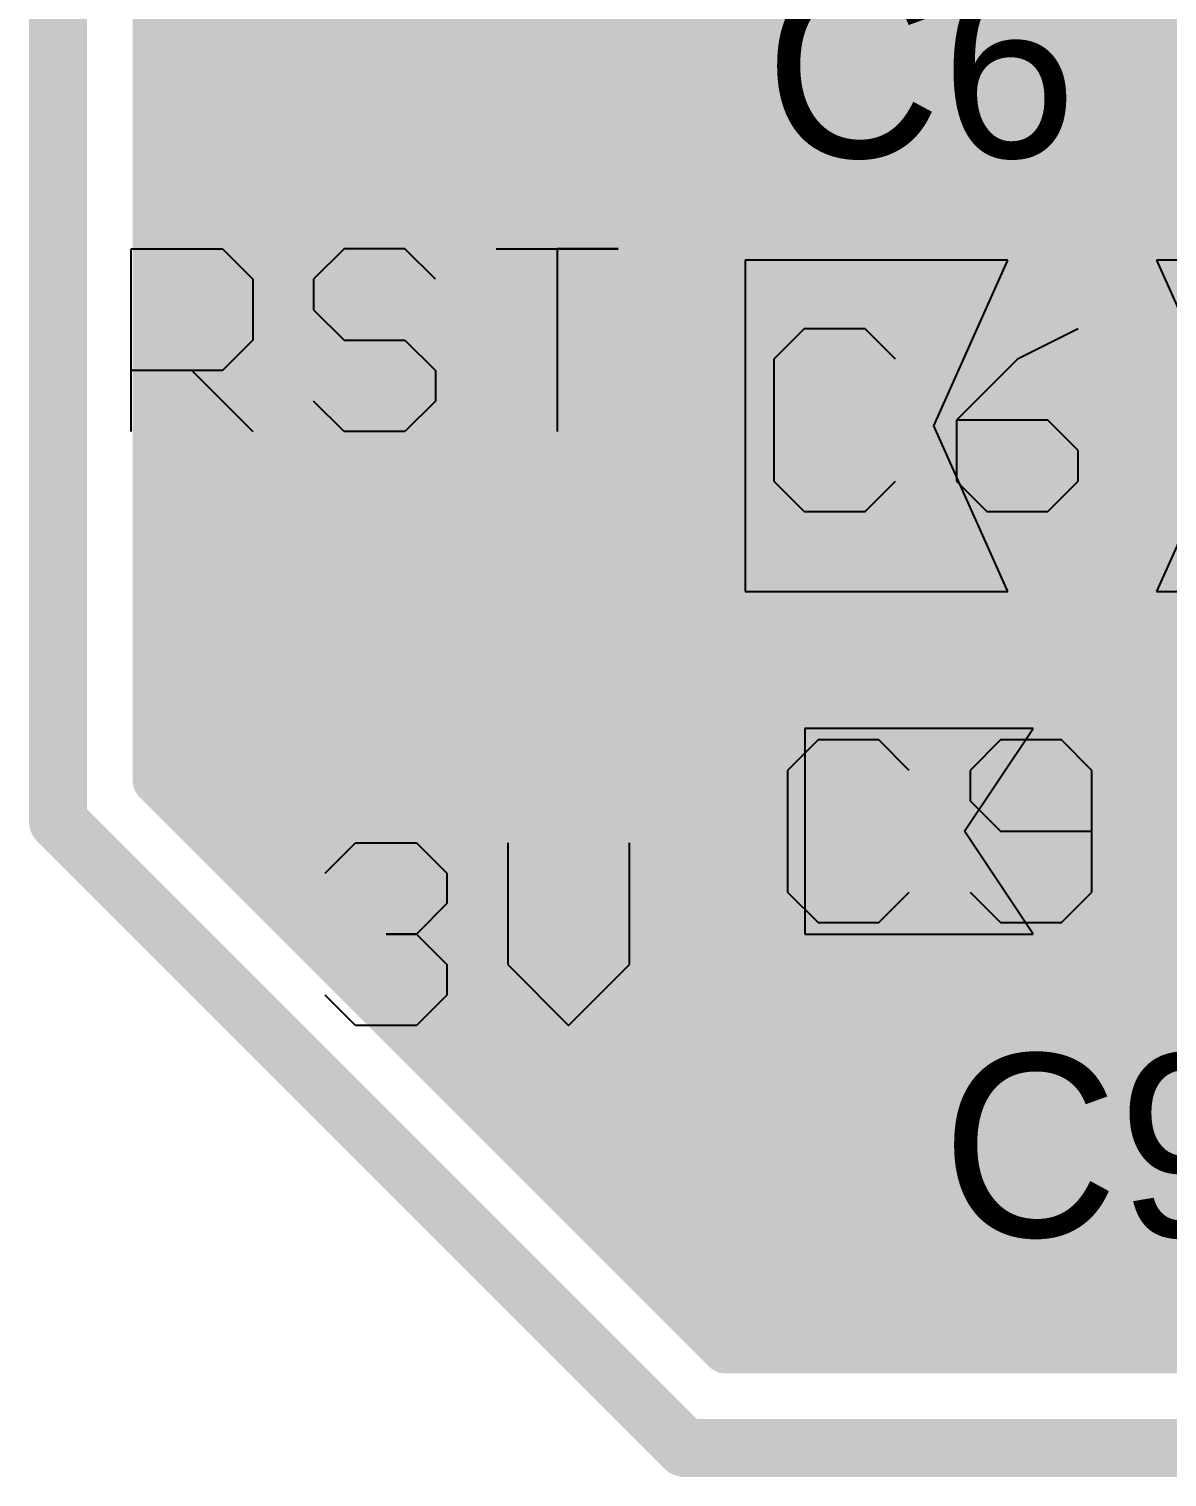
# Model space of a CAD drawing. Header units: millimetres. Extents: x 102.9 to 127.1, y 44.5 to 70.5.
# Drawn here: x 102.9 to 107.89, y 44.5 to 50.84 of the extents above; entities that cross this region are included whole.
import ezdxf

# ---------------------------------------------------------------- set-up
doc = ezdxf.new("R2010")
doc.units = ezdxf.units.MM
for name, color, linetype in [('BottomLayer', 5, 'Continuous'), ('BottomOverlay', 54, 'Continuous'), ('KeepOutLayer', 6, 'Continuous'), ('Mechanical3', 76, 'Continuous'), ('MultiLayer', 9, 'Continuous'), ('TopLayer', 1, 'Continuous'), ('TopOverlay', 2, 'Continuous'), ('TopPaste', 8, 'Continuous'), ('TopSolder', 216, 'Continuous'), ('ViaHoleLayer', 16, 'Continuous')]:
    doc.layers.add(name, color=color, linetype=linetype)

# ---------------------------------------------------------------- blocks, each defined once
blk = doc.blocks.new('TESTPOINT1_6')
at = {"layer": 'TopLayer', "const_width": 0.7499985}
blk.add_lwpolyline([(-0.37500052, 0, 1), (0.37500052, 0, 1)], format="xyb", close=True, dxfattribs=at)
at = {"layer": 'TopPaste', "const_width": 0.7499985}
blk.add_lwpolyline([(-0.37500052, 0, 1), (0.37500052, 0, 1)], format="xyb", close=True, dxfattribs=at)
at = {"layer": 'TopSolder', "const_width": 0.7999984}
blk.add_lwpolyline([(-0.3999992, 0, 1), (0.3999992, 0, 1)], format="xyb", close=True, dxfattribs=at)
blk = doc.blocks.new('TESTPOINT1_11')
at = {"layer": 'TopLayer', "const_width": 0.7499985}
blk.add_lwpolyline([(-0.37500052, 0, 1), (0.37500052, 0, 1)], format="xyb", close=True, dxfattribs=at)
at = {"layer": 'TopPaste', "const_width": 0.7499985}
blk.add_lwpolyline([(-0.37500052, 0, 1), (0.37500052, 0, 1)], format="xyb", close=True, dxfattribs=at)
at = {"layer": 'TopSolder', "const_width": 0.7999984}
blk.add_lwpolyline([(-0.3999992, 0, 1), (0.3999992, 0, 1)], format="xyb", close=True, dxfattribs=at)
blk = doc.blocks.new('3034_TR_B_12')
at = {"layer": 'BottomOverlay'}
for points, const_width in [([(10.00000032, -0.0999998, 1), (-10.00000032, -0.0999998, 1)], 0.1999996), ([(7.43650024, 7.89999944, 1), (7.563500239999999, 7.89999944, 1)], 0.127), ([(7.436502780000001, 7.8999969, 1), (7.563502779999999, 7.8999969, 1)], 0.127), ([(7.83649944, 7.89999944, 1), (7.96349944, 7.89999944, 1)], 0.127), ([(7.83650198, 7.89999944, 1), (7.96350198, 7.89999944, 1)], 0.127), ([(10.63649892, 5.09999996, 1), (10.76349892, 5.09999996, 1)], 0.127), ([(10.63649892, 5.09999996, 1), (10.76349892, 5.09999996, 1)], 0.127)]:
    blk.add_lwpolyline(points, format="xyb", close=True, dxfattribs=dict(at, const_width=const_width))
at = {"layer": 'BottomOverlay', "const_width": 0.254}
for points in [[(7.89999944, 7.89999944), (-7.800002179999999, 7.89999944)], [(7.500002779999999, 7.8999969), (7.50000024, 7.89999944)], [(10.69999892, 5.09999996), (7.90000198, 7.89999944)], [(10.69999892, 5.09999996), (10.69999892, 3.09999888)]]:
    blk.add_lwpolyline(points, dxfattribs=at)
blk = doc.blocks.new('CC0603_37')
at = {"layer": 'Mechanical3'}
for p, q in [((-1.29170938, 0.39974266), (-1.42500096, 0.2664536199999999)), ((-1.02512876, 0.39974266), (-1.29170938, 0.39974266)), ((-0.8918397199999999, 0.2664536199999999), (-1.02512876, 0.39974266)), ((-0.4919675199999999, 0.39974266), (-0.6252591, 0.2664536199999999)), ((-0.2253869, 0.39974266), (-0.4919675199999999, 0.39974266)), ((-0.09209786, 0.2664536199999999), (-0.2253869, 0.39974266)), ((-1.42500096, 0.2664536199999999), (-1.42500096, -0.26670762)), ((-0.6252591, 0.2664536199999999), (-0.6252591, 0.13316204)), ((-0.09209786, -0.26670762), (-0.09209786, 0.2664536199999999)), ((-0.6252591, 0.13316204), (-0.4919675199999999, -0.000127)), ((-0.4919675199999999, -0.000127), (-0.09209786, -0.000127)), ((-1.42500096, -0.26670762), (-1.29170938, -0.3999992)), ((-1.02512876, -0.3999992), (-0.8918397199999999, -0.26670762)), ((-0.6252591, -0.26670762), (-0.4919675199999999, -0.3999992)), ((-0.2253869, -0.3999992), (-0.09209786, -0.26670762)), ((-1.29170938, -0.3999992), (-1.02512876, -0.3999992)), ((-0.4919675199999999, -0.3999992), (-0.2253869, -0.3999992))]:
    blk.add_line(p, q, dxfattribs=at)
at = {"layer": 'TopLayer'}
for points in [[(-1.34999984, -0.4499991), (-0.35000184, -0.4499991), (-1.34999984, 0.4499991), (-0.35000184, 0.4499991)], [(1.3499973, 0.4499991), (0.3499993, 0.4499991), (1.3499973, -0.4499991), (0.3499993, -0.4499991)]]:
    blk.add_solid(points, dxfattribs=at)
at = {"layer": 'TopOverlay', "const_width": 0.17800066}
for points in [[(-1.5329408, -0.64693038, -0.2011811506940102), (-1.5318105, 0.6496304)], [(1.53360882, 0.6496304, -0.2011811506940101), (1.53473912, -0.64693038)]]:
    blk.add_lwpolyline(points, format="xyb", dxfattribs=at)
at = {"layer": 'TopOverlay', "const_width": 0.08899906}
for points in [[(-1.5763113, 0.6496304, 1), (-1.4873097, 0.6496304, 1)], [(-1.56950156, 0.65000124, 1), (-1.48049996, 0.65000124, 1)], [(1.48049742, 0.65000124, 1), (1.56949902, 0.65000124, 1)], [(1.48910802, 0.6496304, 1), (1.57810962, 0.6496304, 1)], [(-1.5774416, -0.64693038, 1), (-1.48844, -0.64693038, 1)], [(-1.56760164, -0.6476999999999999, 1), (-1.47860004, -0.6476999999999999, 1)], [(1.48039836, -0.6476999999999999, 1), (1.56939996, -0.6476999999999999, 1)], [(1.49023832, -0.64693038, 1), (1.57923992, -0.64693038, 1)]]:
    blk.add_lwpolyline(points, format="xyb", close=True, dxfattribs=at)
at = {"layer": 'TopOverlay', "const_width": 0.17800066}
for points in [[(-1.52500076, 0.65000124), (1.52499822, 0.65000124)], [(-1.52310084, -0.6476999999999999), (1.52489916, -0.6476999999999999)]]:
    blk.add_lwpolyline(points, dxfattribs=at)
at = {"layer": 'TopPaste'}
for p, q in [((-1.34999984, 0.4499991), (-1.34999984, -0.4499991)), ((-0.35000184, 0.4499991), (-1.34999984, 0.4499991)), ((-0.65000124, 0), (-0.35000184, 0.4499991)), ((1.3499973, 0.4499991), (0.3499993, 0.4499991)), ((0.3499993, 0.4499991), (0.6499986999999999, 0)), ((1.3499973, -0.4499991), (1.3499973, 0.4499991)), ((-0.35000184, -0.4499991), (-0.65000124, 0)), ((0.6499986999999999, 0), (0.3499993, -0.4499991)), ((-1.34999984, -0.4499991), (-0.35000184, -0.4499991)), ((0.3499993, -0.4499991), (1.3499973, -0.4499991))]:
    blk.add_line(p, q, dxfattribs=at)
at = {"layer": 'TopSolder'}
for points in [[(-1.39999974, -0.499999), (-0.30000194, -0.499999), (-1.39999974, 0.499999), (-0.30000194, 0.499999)], [(1.3999972, 0.499999), (0.2999994, 0.499999), (1.3999972, -0.499999), (0.2999994, -0.499999)]]:
    blk.add_solid(points, dxfattribs=at)
blk = doc.blocks.new('CC0805_40')
at = {"layer": 'Mechanical3'}
for p, q in [((-1.2167108, 0.42474388), (-1.35000238, 0.29145484)), ((-0.9501301799999999, 0.42474388), (-1.2167108, 0.42474388)), ((-0.8168411400000001, 0.29145484), (-0.9501301799999999, 0.42474388)), ((-0.01709928, 0.42474388), (-0.2836799, 0.29145484)), ((-1.35000238, 0.29145484), (-1.35000238, -0.2417064)), ((-0.2836799, 0.29145484), (-0.55026052, 0.02487422)), ((-0.55026052, 0.02487422), (-0.55026052, -0.2417064)), ((-0.15038832, 0.02487422), (-0.55026052, 0.02487422)), ((-0.01709928, -0.10841736), (-0.15038832, 0.02487422)), ((-0.01709928, -0.2417064), (-0.01709928, -0.10841736)), ((-1.35000238, -0.2417064), (-1.2167108, -0.37499798)), ((-0.9501301799999999, -0.37499798), (-0.8168411400000001, -0.2417064)), ((-0.55026052, -0.2417064), (-0.41696894, -0.37499798)), ((-0.15038832, -0.37499798), (-0.01709928, -0.2417064)), ((-1.2167108, -0.37499798), (-0.9501301799999999, -0.37499798)), ((-0.41696894, -0.37499798), (-0.15038832, -0.37499798))]:
    blk.add_line(p, q, dxfattribs=at)
at = {"layer": 'TopLayer'}
for points in [[(-1.47499832, 0.72499982), (-1.47499832, -0.72499982), (-0.32499808, 0.72499982), (-0.32499808, -0.72499982)], [(1.4750034, -0.72499982), (1.4750034, 0.72499982), (0.32500316, -0.72499982), (0.32500316, 0.72499982)]]:
    blk.add_solid(points, dxfattribs=at)
at = {"layer": 'TopOverlay', "const_width": 0.0999998}
for points in [[(-1.6499967, 0.90000074), (1.65000178, 0.90000074)], [(-1.6499967, -0.90000074), (-1.6499967, 0.90000074)], [(1.65000178, -0.90000074), (1.65000178, 0.90000074)], [(-1.6499967, -0.90000074), (1.65000178, -0.90000074)]]:
    blk.add_lwpolyline(points, dxfattribs=at)
at = {"layer": 'TopOverlay', "const_width": 0.0499999}
for points in [[(-1.67499538, 0.90000074, 1), (-1.62499802, 0.90000074, 1)], [(-1.67499538, 0.90000074, 1), (-1.62499802, 0.90000074, 1)], [(1.6250031, 0.90000074, 1), (1.67500046, 0.90000074, 1)], [(1.6250031, 0.90000074, 1), (1.67500046, 0.90000074, 1)], [(-1.67499538, -0.90000074, 1), (-1.62499802, -0.90000074, 1)], [(-1.67499538, -0.90000074, 1), (-1.62499802, -0.90000074, 1)], [(1.6250031, -0.90000074, 1), (1.67500046, -0.90000074, 1)], [(1.6250031, -0.90000074, 1), (1.67500046, -0.90000074, 1)]]:
    blk.add_lwpolyline(points, format="xyb", close=True, dxfattribs=at)
at = {"layer": 'TopPaste'}
for p, q in [((-0.32499808, 0.72499982), (-1.47499832, 0.72499982)), ((-1.47499832, 0.72499982), (-1.47499832, -0.72499982)), ((-0.6499986999999999, 0), (-0.32499808, 0.72499982)), ((1.47500086, 0.72499982), (0.32500062, 0.72499982)), ((0.32500062, 0.72499982), (0.65000124, 0)), ((1.47500086, -0.72499982), (1.47500086, 0.72499982)), ((-0.32499808, -0.72499982), (-0.6499986999999999, 0)), ((0.65000124, 0), (0.32500062, -0.72499982)), ((-1.47499832, -0.72499982), (-0.32499808, -0.72499982)), ((0.32500062, -0.72499982), (1.47500086, -0.72499982))]:
    blk.add_line(p, q, dxfattribs=at)
at = {"layer": 'TopSolder'}
for points in [[(-1.52499822, 0.77499972), (-1.52499822, -0.77499972), (-0.27499818, 0.77499972), (-0.27499818, -0.77499972)], [(1.5250033, -0.77499972), (1.5250033, 0.77499972), (0.27500326, -0.77499972), (0.27500326, 0.77499972)]]:
    blk.add_solid(points, dxfattribs=at)

msp = doc.modelspace()

# ---------------------------------------------------------------- linework, layer by layer
at = {"layer": 'BottomLayer', "const_width": 0.1999996}
for points in [[(103.45707274, 47.54679594), (103.45707274, 52.00261887999999)], [(103.45707274, 50.7998984), (110.68909028, 50.7998984)], [(103.45707274, 50.5998988), (110.87228778, 50.5998988)], [(103.45707274, 50.3998992), (111.07228738, 50.3998992)], [(103.45707274, 50.1998996), (111.27228698, 50.1998996)], [(103.45707274, 49.9999), (111.47228658, 49.9999)], [(103.45707274, 49.7999004), (111.67228618, 49.7999004)], [(103.45707274, 49.5999008), (108.94069398, 49.5999008)], [(103.45707274, 49.3999012), (108.75283304, 49.3999012)], [(103.45707274, 49.1999016), (108.68087992, 49.1999016)], [(103.45707274, 48.999902), (108.68091548, 48.999902)], [(103.45707274, 48.7999024), (108.75294734, 48.7999024)], [(103.45707274, 48.5999028), (108.94099116, 48.5999028)], [(103.45707274, 48.3999032), (110.95941232, 48.3999032)], [(103.45707274, 48.1999036), (111.15941192, 48.1999036)], [(103.45707274, 47.999904), (111.35941152, 47.999904)], [(103.45707274, 47.7999044), (111.55941112, 47.7999044)], [(103.45707274, 47.5999048), (111.75941072, 47.5999048)], [(103.45707274, 47.54679594), (105.9518709, 45.05199778)], [(103.60396348, 47.3999052), (111.95941032, 47.3999052)], [(103.80396308, 47.19990559999999), (112.15940992, 47.19990559999999)], [(104.00396268, 46.999906), (112.35940952, 46.999906)], [(104.20396228, 46.7999064), (112.55940912, 46.7999064)], [(104.40396188, 46.5999068), (112.78151942, 46.5999068)], [(104.60396148, 46.39990719999999), (116.89999988, 46.39990719999999)], [(104.80396108, 46.1999076), (116.91272528, 46.1999076)], [(105.00396068, 45.999908), (117.03440906, 45.999908)], [(105.20396028, 45.79990839999999), (117.23440866, 45.79990839999999)], [(105.40395988, 45.59990879999999), (117.43440826, 45.59990879999999)], [(105.60395948, 45.3999092), (117.37422042, 45.3999092)], [(105.80395908, 45.1999096), (117.35804062, 45.1999096)], [(105.9518709, 45.05199778), (117.39014622, 45.05199778)]]:
    msp.add_lwpolyline(points, dxfattribs=at)
at = {"layer": 'BottomLayer'}
for points, const_width in [([(103.40707284, 50.7998984, 1), (103.50707264, 50.7998984, 1)], 0.0999998), ([(103.40707284, 50.5998988, 1), (103.50707264, 50.5998988, 1)], 0.0999998), ([(103.40707284, 50.3998992, 1), (103.50707264, 50.3998992, 1)], 0.0999998), ([(103.40707284, 50.1998996, 1), (103.50707264, 50.1998996, 1)], 0.0999998), ([(103.40707284, 49.9999, 1), (103.50707264, 49.9999, 1)], 0.0999998), ([(103.40707284, 49.7999004, 1), (103.50707264, 49.7999004, 1)], 0.0999998), ([(105.2883848, 49.65000738, 1), (105.5883842, 49.65000738, 1)], 0.2999994), ([(103.40707284, 49.5999008, 1), (103.50707264, 49.5999008, 1)], 0.0999998), ([(103.40707284, 49.3999012, 1), (103.50707264, 49.3999012, 1)], 0.0999998), ([(103.40707284, 49.1999016, 1), (103.50707264, 49.1999016, 1)], 0.0999998), ([(103.40707284, 48.999902, 1), (103.50707264, 48.999902, 1)], 0.0999998), ([(103.40707284, 48.7999024, 1), (103.50707264, 48.7999024, 1)], 0.0999998), ([(103.40707284, 48.5999028, 1), (103.50707264, 48.5999028, 1)], 0.0999998), ([(103.40707284, 48.3999032, 1), (103.50707264, 48.3999032, 1)], 0.0999998), ([(103.40707284, 48.1999036, 1), (103.50707264, 48.1999036, 1)], 0.0999998), ([(103.40707284, 47.999904, 1), (103.50707264, 47.999904, 1)], 0.0999998), ([(103.40707284, 47.7999044, 1), (103.50707264, 47.7999044, 1)], 0.0999998), ([(103.40707284, 47.5999048, 1), (103.50707264, 47.5999048, 1)], 0.0999998), ([(103.40707284, 47.54679594, 1), (103.50707264, 47.54679594, 1)], 0.0999998), ([(103.40707284, 47.54679594, 1), (103.50707264, 47.54679594, 1)], 0.0999998), ([(103.55396358, 47.3999052, 1), (103.65396338, 47.3999052, 1)], 0.0999998), ([(103.75396318, 47.19990559999999, 1), (103.85396298, 47.19990559999999, 1)], 0.0999998), ([(103.95396278, 46.999906, 1), (104.05396258, 46.999906, 1)], 0.0999998), ([(104.15396238, 46.7999064, 1), (104.25396218, 46.7999064, 1)], 0.0999998), ([(104.35396198, 46.5999068, 1), (104.45396178, 46.5999068, 1)], 0.0999998), ([(104.55396158, 46.39990719999999, 1), (104.65396138, 46.39990719999999, 1)], 0.0999998), ([(104.75396118, 46.1999076, 1), (104.85396098, 46.1999076, 1)], 0.0999998), ([(104.95396078, 45.999908, 1), (105.05396058, 45.999908, 1)], 0.0999998), ([(105.15396038, 45.79990839999999, 1), (105.25396018, 45.79990839999999, 1)], 0.0999998), ([(105.35395998, 45.59990879999999, 1), (105.45395978, 45.59990879999999, 1)], 0.0999998), ([(105.55395958, 45.3999092, 1), (105.65395938, 45.3999092, 1)], 0.0999998), ([(105.75395918, 45.1999096, 1), (105.85395898, 45.1999096, 1)], 0.0999998), ([(105.901871, 45.05199778, 1), (106.0018708, 45.05199778, 1)], 0.0999998), ([(105.901871, 45.05199778, 1), (106.0018708, 45.05199778, 1)], 0.0999998)]:
    msp.add_lwpolyline(points, format="xyb", close=True, dxfattribs=dict(at, const_width=const_width))
at = {"layer": 'BottomOverlay', "const_width": 6.899998899999999}
msp.add_lwpolyline([(121.47499962, 54.79999961999999, 1), (108.47500022, 54.79999961999999, 1)], format="xyb", close=True, dxfattribs=at)
at = {"layer": 'KeepOutLayer', "const_width": 0.254}
for points in [[(103.03007334, 47.36992304), (103.03007588, 70.349999)], [(103.03007588, 47.36992304), (105.77500054, 44.62499838)], [(105.77500054, 44.62499838), (124.22851202, 44.62499838)]]:
    msp.add_lwpolyline(points, dxfattribs=at)
at = {"layer": 'KeepOutLayer', "const_width": 0.127}
for points in [[(102.96657334, 47.36992304, 1), (103.09357334, 47.36992304, 1)], [(102.96657588, 47.36992304, 1), (103.09357588, 47.36992304, 1)], [(105.71150054, 44.62499838, 1), (105.83850054, 44.62499838, 1)], [(105.71150054, 44.62499838, 1), (105.83850054, 44.62499838, 1)]]:
    msp.add_lwpolyline(points, format="xyb", close=True, dxfattribs=at)
at = {"layer": 'MultiLayer', "const_width": 0.2999994}
msp.add_lwpolyline([(105.2883848, 49.65000738, 1), (105.5883842, 49.65000738, 1)], format="xyb", close=True, dxfattribs=at)
at = {"layer": 'TopLayer', "const_width": 0.1999996}
for points in [[(104.42500324, 52.32499567999999), (106.49999782, 50.2500011)], [(105.54999972, 51.76568259999999), (106.66568202, 50.6500003)], [(104.42500324, 49.63492486), (104.42500324, 50.72500142)], [(105.47488938, 50.70942614), (106.05931544, 50.12500008)], [(106.66568202, 50.6500003), (110.59999978, 50.6500003)], [(105.46752338, 50.5998988), (105.58441672, 50.5998988)], [(105.42340612, 50.3998992), (105.78441632, 50.3998992)], [(106.49999782, 50.2500011), (110.7750007, 50.2500011)], [(105.33427244, 50.1998996), (105.98441592, 50.1998996)], [(105.74000442, 50.12500008), (106.05931544, 50.12500008)], [(105.74000442, 48.88560707999999), (105.74000442, 50.12500008)], [(105.18443022, 49.9999), (105.74000442, 49.9999)], [(104.92168246, 49.7999004), (105.74000442, 49.7999004)], [(107.49000346, 48.07500164), (107.49000346, 49.8500019)], [(107.5400059, 48.07500164), (107.5400059, 49.8500019)], [(104.85743062, 49.76818088), (105.74000442, 48.88560707999999)], [(104.42500324, 49.63492486), (105.47500368, 48.58492442)], [(105.0257107, 49.5999008), (105.74000442, 49.5999008)], [(105.2257103, 49.3999012), (105.74000442, 49.3999012)], [(105.4257099, 49.1999016), (105.74000442, 49.1999016)], [(105.84000422, 49.10000085999999), (106.61500394, 49.10000085999999)], [(106.61500394, 49.10000085999999), (107.39000366, 49.10000085999999)], [(106.61500394, 48.17500144), (106.61500394, 49.10000085999999)], [(105.6257095, 48.999902), (105.74000442, 48.999902)], [(105.47500368, 46.84999774), (105.47500368, 48.58492442)], [(104.42500324, 46.84999774), (104.42500324, 48.15000022)], [(105.87500288, 48.07500164), (105.99999882, 48.07500164)], [(105.87500288, 47.01568194), (105.87500288, 48.07500164)], [(105.99999882, 48.07500164), (107.49000346, 48.07500164)], [(105.99999882, 48.07500164), (107.49000346, 48.07500164)], [(105.99999882, 46.890686), (105.99999882, 48.07500164)], [(107.6000007, 48.07500164), (107.69999796, 48.07500164)], [(107.6000007, 46.69999804), (107.6000007, 48.07500164)], [(107.69999796, 48.07500164), (109.29000494, 48.07500164)], [(107.69999796, 48.07500164), (109.29000494, 48.07500164)], [(107.69999796, 46.69999804), (107.69999796, 48.07500164)], [(105.87500288, 47.999904), (105.99999882, 47.999904)], [(106.79999976, 47.3250006), (106.79999976, 47.9749993)], [(107.6000007, 47.999904), (107.69999796, 47.999904)], [(105.87500288, 47.7999044), (105.99999882, 47.7999044)], [(107.6000007, 47.7999044), (107.69999796, 47.7999044)], [(105.87500288, 47.5999048), (105.99999882, 47.5999048)], [(107.6000007, 47.5999048), (107.69999796, 47.5999048)], [(105.87500288, 47.3999052), (105.99999882, 47.3999052)], [(107.6000007, 47.3999052), (107.69999796, 47.3999052)], [(106.10000116, 47.3250006), (106.79999976, 47.3250006)], [(106.79999976, 47.3250006), (107.49999836, 47.3250006)], [(105.87500288, 47.19990559999999), (105.99999882, 47.19990559999999)], [(107.6000007, 47.19990559999999), (107.69999796, 47.19990559999999)], [(105.87500288, 47.01568194), (105.99999882, 46.890686)], [(105.89077882, 46.999906), (105.99999882, 46.999906)], [(107.6000007, 46.999906), (107.69999796, 46.999906)], [(104.42500324, 46.84999774), (106.04424562, 45.23075536)], [(105.47500368, 46.84999774), (106.02500258, 46.29999883999999)], [(107.6000007, 46.7999064), (107.69999796, 46.7999064)], [(107.6000007, 46.69999804), (107.69999796, 46.69999804)], [(106.02500258, 46.29999883999999), (109.42500086, 46.29999883999999)], [(105.92899058, 45.91169379999999), (106.20992982, 45.63075456)], [(106.02500258, 45.89999964), (109.42500086, 45.89999964)], [(106.04077598, 45.79990839999999), (117.71076026, 45.79990839999999)], [(106.20992982, 45.63075456), (117.49024508, 45.63075456)], [(106.04424562, 45.23075536), (117.95575596, 45.23075536)]]:
    msp.add_lwpolyline(points, dxfattribs=at)
at = {"layer": 'TopLayer'}
for points, const_width in [([(104.37500334, 50.72500142, 1), (104.47500314, 50.72500142, 1)], 0.0999998), ([(105.42488948, 50.70942614, 1), (105.52488928, 50.70942614, 1)], 0.0999998), ([(105.42488948, 50.70942614, 1), (105.52488928, 50.70942614, 1)], 0.0999998), ([(106.61568212, 50.6500003, 1), (106.71568192, 50.6500003, 1)], 0.0999998), ([(106.61568212, 50.6500003, 1), (106.71568192, 50.6500003, 1)], 0.0999998), ([(105.41752348, 50.5998988, 1), (105.51752328, 50.5998988, 1)], 0.0999998), ([(105.53441682, 50.5998988, 1), (105.63441662, 50.5998988, 1)], 0.0999998), ([(105.37340622, 50.3998992, 1), (105.47340602, 50.3998992, 1)], 0.0999998), ([(105.73441642, 50.3998992, 1), (105.83441622, 50.3998992, 1)], 0.0999998), ([(106.44999792, 50.2500011, 1), (106.54999772, 50.2500011, 1)], 0.0999998), ([(106.44999792, 50.2500011, 1), (106.54999772, 50.2500011, 1)], 0.0999998), ([(105.28427254, 50.1998996, 1), (105.38427234, 50.1998996, 1)], 0.0999998), ([(105.93441602, 50.1998996, 1), (106.03441582, 50.1998996, 1)], 0.0999998), ([(105.69000452, 50.12500008, 1), (105.79000432, 50.12500008, 1)], 0.0999998), ([(105.69000452, 50.12500008, 1), (105.79000432, 50.12500008, 1)], 0.0999998), ([(106.00931554, 50.12500008, 1), (106.10931534, 50.12500008, 1)], 0.0999998), ([(106.00931554, 50.12500008, 1), (106.10931534, 50.12500008, 1)], 0.0999998), ([(105.13443032, 49.9999, 1), (105.23443012, 49.9999, 1)], 0.0999998), ([(105.69000452, 49.9999, 1), (105.79000432, 49.9999, 1)], 0.0999998), ([(104.87168256, 49.7999004, 1), (104.97168236, 49.7999004, 1)], 0.0999998), ([(105.2883848, 49.65000738, 1), (105.5883842, 49.65000738, 1)], 0.2999994), ([(105.69000452, 49.7999004, 1), (105.79000432, 49.7999004, 1)], 0.0999998), ([(107.44000356, 49.8500019, 1), (107.54000336, 49.8500019, 1)], 0.0999998), ([(107.490006, 49.8500019, 1), (107.5900058, 49.8500019, 1)], 0.0999998), ([(104.80743072, 49.76818088, 1), (104.90743052, 49.76818088, 1)], 0.0999998), ([(104.80743072, 49.76818088, 1), (104.90743052, 49.76818088, 1)], 0.0999998), ([(104.37500334, 49.63492486, 1), (104.47500314, 49.63492486, 1)], 0.0999998), ([(104.37500334, 49.63492486, 1), (104.47500314, 49.63492486, 1)], 0.0999998), ([(104.9757108, 49.5999008, 1), (105.0757106, 49.5999008, 1)], 0.0999998), ([(105.69000452, 49.5999008, 1), (105.79000432, 49.5999008, 1)], 0.0999998), ([(105.1757104, 49.3999012, 1), (105.2757102, 49.3999012, 1)], 0.0999998), ([(105.69000452, 49.3999012, 1), (105.79000432, 49.3999012, 1)], 0.0999998), ([(105.37571, 49.1999016, 1), (105.4757098, 49.1999016, 1)], 0.0999998), ([(105.69000452, 49.1999016, 1), (105.79000432, 49.1999016, 1)], 0.0999998), ([(105.79000432, 49.10000085999999, 1), (105.89000412, 49.10000085999999, 1)], 0.0999998), ([(106.56500404, 49.10000085999999, 1), (106.66500384, 49.10000085999999, 1)], 0.0999998), ([(106.56500404, 49.10000085999999, 1), (106.66500384, 49.10000085999999, 1)], 0.0999998), ([(106.56500404, 49.10000085999999, 1), (106.66500384, 49.10000085999999, 1)], 0.0999998), ([(107.34000376, 49.10000085999999, 1), (107.44000356, 49.10000085999999, 1)], 0.0999998), ([(105.5757096, 48.999902, 1), (105.6757094, 48.999902, 1)], 0.0999998), ([(105.69000452, 48.999902, 1), (105.79000432, 48.999902, 1)], 0.0999998), ([(105.69000452, 48.88560707999999, 1), (105.79000432, 48.88560707999999, 1)], 0.0999998), ([(105.69000452, 48.88560707999999, 1), (105.79000432, 48.88560707999999, 1)], 0.0999998), ([(105.42500378, 48.58492442, 1), (105.52500358, 48.58492442, 1)], 0.0999998), ([(105.42500378, 48.58492442, 1), (105.52500358, 48.58492442, 1)], 0.0999998), ([(104.37500334, 48.15000022, 1), (104.47500314, 48.15000022, 1)], 0.0999998), ([(106.56500404, 48.17500144, 1), (106.66500384, 48.17500144, 1)], 0.0999998), ([(105.82500298, 48.07500164, 1), (105.92500278, 48.07500164, 1)], 0.0999998), ([(105.82500298, 48.07500164, 1), (105.92500278, 48.07500164, 1)], 0.0999998), ([(105.94999892, 48.07500164, 1), (106.04999872, 48.07500164, 1)], 0.0999998), ([(105.94999892, 48.07500164, 1), (106.04999872, 48.07500164, 1)], 0.0999998), ([(105.94999892, 48.07500164, 1), (106.04999872, 48.07500164, 1)], 0.0999998), ([(105.94999892, 48.07500164, 1), (106.04999872, 48.07500164, 1)], 0.0999998), ([(107.44000356, 48.07500164, 1), (107.54000336, 48.07500164, 1)], 0.0999998), ([(107.44000356, 48.07500164, 1), (107.54000336, 48.07500164, 1)], 0.0999998), ([(107.44000356, 48.07500164, 1), (107.54000336, 48.07500164, 1)], 0.0999998), ([(107.490006, 48.07500164, 1), (107.5900058, 48.07500164, 1)], 0.0999998), ([(107.5500008, 48.07500164, 1), (107.6500006, 48.07500164, 1)], 0.0999998), ([(107.5500008, 48.07500164, 1), (107.6500006, 48.07500164, 1)], 0.0999998), ([(107.64999806, 48.07500164, 1), (107.74999786, 48.07500164, 1)], 0.0999998), ([(107.64999806, 48.07500164, 1), (107.74999786, 48.07500164, 1)], 0.0999998), ([(107.64999806, 48.07500164, 1), (107.74999786, 48.07500164, 1)], 0.0999998), ([(107.64999806, 48.07500164, 1), (107.74999786, 48.07500164, 1)], 0.0999998), ([(105.82500298, 47.999904, 1), (105.92500278, 47.999904, 1)], 0.0999998), ([(105.94999892, 47.999904, 1), (106.04999872, 47.999904, 1)], 0.0999998), ([(106.74999986, 47.9749993, 1), (106.84999966, 47.9749993, 1)], 0.0999998), ([(107.5500008, 47.999904, 1), (107.6500006, 47.999904, 1)], 0.0999998), ([(107.64999806, 47.999904, 1), (107.74999786, 47.999904, 1)], 0.0999998), ([(105.82500298, 47.7999044, 1), (105.92500278, 47.7999044, 1)], 0.0999998), ([(105.94999892, 47.7999044, 1), (106.04999872, 47.7999044, 1)], 0.0999998), ([(107.5500008, 47.7999044, 1), (107.6500006, 47.7999044, 1)], 0.0999998), ([(107.64999806, 47.7999044, 1), (107.74999786, 47.7999044, 1)], 0.0999998), ([(105.82500298, 47.5999048, 1), (105.92500278, 47.5999048, 1)], 0.0999998), ([(105.94999892, 47.5999048, 1), (106.04999872, 47.5999048, 1)], 0.0999998), ([(107.5500008, 47.5999048, 1), (107.6500006, 47.5999048, 1)], 0.0999998), ([(107.64999806, 47.5999048, 1), (107.74999786, 47.5999048, 1)], 0.0999998), ([(105.82500298, 47.3999052, 1), (105.92500278, 47.3999052, 1)], 0.0999998), ([(105.94999892, 47.3999052, 1), (106.04999872, 47.3999052, 1)], 0.0999998), ([(107.5500008, 47.3999052, 1), (107.6500006, 47.3999052, 1)], 0.0999998), ([(107.64999806, 47.3999052, 1), (107.74999786, 47.3999052, 1)], 0.0999998), ([(106.05000126, 47.3250006, 1), (106.15000106, 47.3250006, 1)], 0.0999998), ([(106.74999986, 47.3250006, 1), (106.84999966, 47.3250006, 1)], 0.0999998), ([(106.74999986, 47.3250006, 1), (106.84999966, 47.3250006, 1)], 0.0999998), ([(106.74999986, 47.3250006, 1), (106.84999966, 47.3250006, 1)], 0.0999998), ([(107.44999846, 47.3250006, 1), (107.54999826, 47.3250006, 1)], 0.0999998), ([(105.82500298, 47.19990559999999, 1), (105.92500278, 47.19990559999999, 1)], 0.0999998), ([(105.94999892, 47.19990559999999, 1), (106.04999872, 47.19990559999999, 1)], 0.0999998), ([(107.5500008, 47.19990559999999, 1), (107.6500006, 47.19990559999999, 1)], 0.0999998), ([(107.64999806, 47.19990559999999, 1), (107.74999786, 47.19990559999999, 1)], 0.0999998), ([(105.82500298, 47.01568194, 1), (105.92500278, 47.01568194, 1)], 0.0999998), ([(105.82500298, 47.01568194, 1), (105.92500278, 47.01568194, 1)], 0.0999998), ([(105.84077892, 46.999906, 1), (105.94077872, 46.999906, 1)], 0.0999998), ([(105.94999892, 46.999906, 1), (106.04999872, 46.999906, 1)], 0.0999998), ([(107.5500008, 46.999906, 1), (107.6500006, 46.999906, 1)], 0.0999998), ([(107.64999806, 46.999906, 1), (107.74999786, 46.999906, 1)], 0.0999998), ([(105.94999892, 46.890686, 1), (106.04999872, 46.890686, 1)], 0.0999998), ([(105.94999892, 46.890686, 1), (106.04999872, 46.890686, 1)], 0.0999998), ([(104.37500334, 46.84999774, 1), (104.47500314, 46.84999774, 1)], 0.0999998), ([(104.37500334, 46.84999774, 1), (104.47500314, 46.84999774, 1)], 0.0999998), ([(105.42500378, 46.84999774, 1), (105.52500358, 46.84999774, 1)], 0.0999998), ([(105.42500378, 46.84999774, 1), (105.52500358, 46.84999774, 1)], 0.0999998), ([(107.5500008, 46.7999064, 1), (107.6500006, 46.7999064, 1)], 0.0999998), ([(107.64999806, 46.7999064, 1), (107.74999786, 46.7999064, 1)], 0.0999998), ([(107.5500008, 46.69999804, 1), (107.6500006, 46.69999804, 1)], 0.0999998), ([(107.5500008, 46.69999804, 1), (107.6500006, 46.69999804, 1)], 0.0999998), ([(107.64999806, 46.69999804, 1), (107.74999786, 46.69999804, 1)], 0.0999998), ([(107.64999806, 46.69999804, 1), (107.74999786, 46.69999804, 1)], 0.0999998), ([(105.97500268, 46.29999883999999, 1), (106.07500248, 46.29999883999999, 1)], 0.0999998), ([(105.97500268, 46.29999883999999, 1), (106.07500248, 46.29999883999999, 1)], 0.0999998), ([(105.87899068, 45.91169379999999, 1), (105.97899048, 45.91169379999999, 1)], 0.0999998), ([(105.87899068, 45.91169379999999, 1), (105.97899048, 45.91169379999999, 1)], 0.0999998), ([(105.87899068, 45.91169379999999, 1), (105.97899048, 45.91169379999999, 1)], 0.0999998), ([(105.97500268, 45.89999964, 1), (106.07500248, 45.89999964, 1)], 0.0999998), ([(105.97500268, 45.89999964, 1), (106.07500248, 45.89999964, 1)], 0.0999998), ([(105.97500268, 45.89999964, 1), (106.07500248, 45.89999964, 1)], 0.0999998), ([(105.99077608, 45.79990839999999, 1), (106.09077588, 45.79990839999999, 1)], 0.0999998), ([(106.15992992, 45.63075456, 1), (106.25992972, 45.63075456, 1)], 0.0999998), ([(106.15992992, 45.63075456, 1), (106.25992972, 45.63075456, 1)], 0.0999998), ([(105.99424572, 45.23075536, 1), (106.09424552, 45.23075536, 1)], 0.0999998), ([(105.99424572, 45.23075536, 1), (106.09424552, 45.23075536, 1)], 0.0999998)]:
    msp.add_lwpolyline(points, format="xyb", close=True, dxfattribs=dict(at, const_width=const_width))
at = {"layer": 'TopLayer', "const_width": 0.1999996}
for points in [[(105.47488938, 50.70942614, -0.2906683602817806), (104.85743062, 49.76818088)], [(106.02500258, 45.89999964, -0.0606733221931256), (105.92899058, 45.91169379999999)], [(106.02500258, 45.89999964, -0.0606733221931256), (105.92899058, 45.91169379999999)]]:
    msp.add_lwpolyline(points, format="xyb", dxfattribs=at)
at = {"layer": 'TopOverlay'}
for p, q in [((103.34999904, 49.07499964), (103.34999904, 49.8747415)), ((103.34999904, 49.8747415), (103.74987124, 49.8747415)), ((103.74987124, 49.8747415), (103.88316028, 49.74145246)), ((104.28303248, 49.8747415), (104.1497409, 49.74145246)), ((104.5496131, 49.8747415), (104.28303248, 49.8747415)), ((104.68290214, 49.74145246), (104.5496131, 49.8747415)), ((104.94948276, 49.8747415), (105.482644, 49.8747415)), ((105.482644, 49.8747415), (105.21606338, 49.8747415)), ((105.21606338, 49.8747415), (105.21606338, 49.07499964)), ((103.88316028, 49.74145246), (103.88316028, 49.47487184)), ((104.1497409, 49.74145246), (104.1497409, 49.60816088)), ((104.1497409, 49.60816088), (104.28303248, 49.47487184)), ((103.88316028, 49.47487184), (103.74987124, 49.34158025999999)), ((104.28303248, 49.47487184), (104.5496131, 49.47487184)), ((104.5496131, 49.47487184), (104.68290214, 49.34158025999999)), ((103.74987124, 49.34158025999999), (103.34999904, 49.34158025999999)), ((103.61657966, 49.34158025999999), (103.88316028, 49.07499964)), ((104.68290214, 49.34158025999999), (104.68290214, 49.20829122)), ((104.28303248, 49.07499964), (104.1497409, 49.20829122)), ((104.68290214, 49.20829122), (104.5496131, 49.07499964)), ((104.5496131, 49.07499964), (104.28303248, 49.07499964)), ((104.19999988, 47.14145258), (104.33329146, 47.27474162)), ((104.33329146, 47.27474162), (104.59987208, 47.27474162)), ((104.59987208, 47.27474162), (104.73316112, 47.14145258)), ((104.99974174, 47.27474162), (104.99974174, 46.74158037999999)), ((105.53290298, 46.74158037999999), (105.53290298, 47.27474162)), ((104.73316112, 47.14145258), (104.73316112, 47.008161)), ((104.73316112, 47.008161), (104.59987208, 46.87487196)), ((104.59987208, 46.87487196), (104.4665805, 46.87487196)), ((104.4665805, 46.87487196), (104.59987208, 46.87487196)), ((104.59987208, 46.87487196), (104.73316112, 46.74158037999999)), ((104.73316112, 46.74158037999999), (104.73316112, 46.60829134)), ((104.99974174, 46.74158037999999), (105.26632236, 46.47499976)), ((105.26632236, 46.47499976), (105.53290298, 46.74158037999999)), ((104.33329146, 46.47499976), (104.19999988, 46.60829134)), ((104.73316112, 46.60829134), (104.59987208, 46.47499976)), ((104.59987208, 46.47499976), (104.33329146, 46.47499976))]:
    msp.add_line(p, q, dxfattribs=at)
at = {"layer": 'ViaHoleLayer', "const_width": 0.1499997}
msp.add_lwpolyline([(105.36338592, 49.65000738, 1), (105.51338308, 49.65000738, 1)], format="xyb", close=True, dxfattribs=at)

# ---------------------------------------------------------------- block references
for name, p, rotation in [('3034_TR_B_12', (115.00000114, 54.69999982), 180), ('TESTPOINT1_6', (104.42500324, 50.72500142), 90), ('CC0805_40', (107.51500214, 49.10000085999999), 360), ('CC0603_37', (107.6500006, 47.3250006), 360)]:
    msp.add_blockref(name, p, dxfattribs=dict(rotation=rotation))
msp.add_blockref('TESTPOINT1_11', (104.42500324, 48.15000022))

# ---------------------------------------------------------------- texts
at = {"layer": 'TopOverlay'}
for s, p in [('C6', (106.12499984, 50.27499977999999)), ('C9', (106.89999956, 45.55000034))]:
    msp.add_text(s, height=0.8000009399999999, dxfattribs=at).set_placement(p)

doc.saveas('drawing.dxf')
